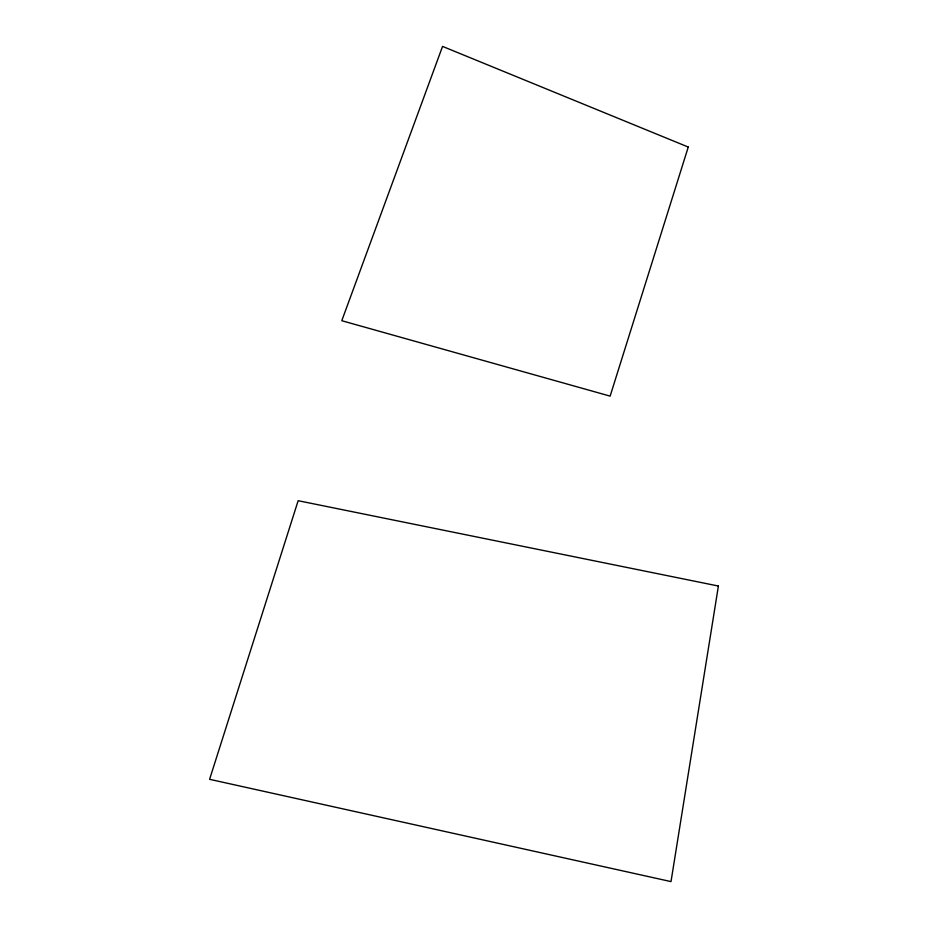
<?xml version="1.0" encoding="UTF-8"?>
<svg xmlns="http://www.w3.org/2000/svg" width="928" height="928" viewBox="0 0 928 928"><rect width="100%" height="100%" fill="white"/><g stroke="black" fill="none" stroke-linecap="round" stroke-linejoin="round"><path stroke-width="1.39" d="M718.4 586.032L671.014 881.6L209.6 779.311L298.155 500.702L718.4 586.032M688.263 147.053L610.125 396.128L341.782 320.705L442.552 46.4L688.263 147.053"/></g></svg>
